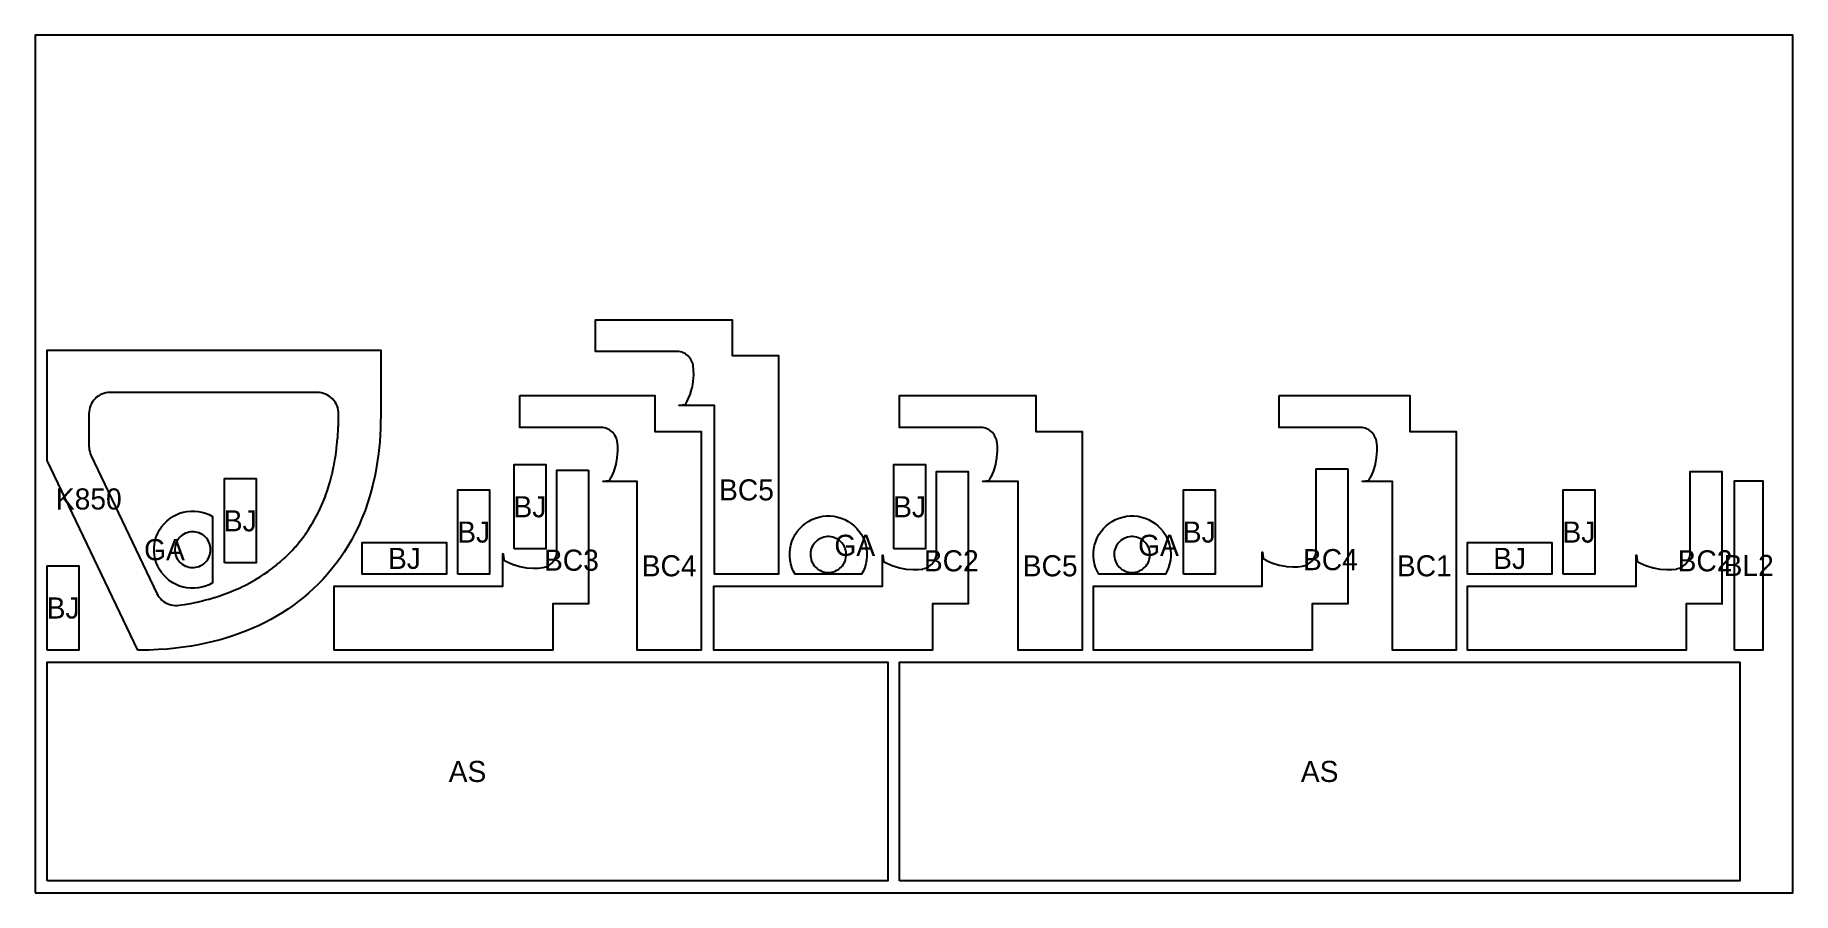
# Model space of a CAD drawing. Header units: millimetres. Extents: x 0 to 2500, y 0 to 1220.
import ezdxf
from ezdxf.enums import TextEntityAlignment as Align

# ---------------------------------------------------------------- set-up
doc = ezdxf.new("R2010")
doc.units = ezdxf.units.MM
for name, color, linetype in [('DECOUPE', 1, 'Continuous'), ('PANNEAU', 8, 'Continuous'), ('REPERES', 5, 'Continuous')]:
    doc.layers.add(name, color=color, linetype=linetype)

msp = doc.modelspace()

# ---------------------------------------------------------------- linework, layer by layer
at = {"layer": 'DECOUPE'}
for points in [[(797.2, 815.2), (797.2, 815.2), (797.2, 815.2), (991.23, 815.2), (991.23, 815.2), (991.23, 815.2), (991.23, 764.2), (991.23, 764.2), (991.3, 764.24), (991.3, 764.23), (991.3, 764.23), (991.31, 764.23), (991.31, 764.22), (991.31, 764.21), (991.31, 764.21), (991.32, 764.2), (991.32, 764.2), (991.32, 764.2), (1057.23, 764.2), (1057.23, 453.2), (1057.23, 453.2), (1057.23, 453.2), (966.23, 453.2), (966.23, 693.18), (966.23, 693.18), (916.06, 693.18), (916.04, 693.45), (924.05, 694.51), (924.24, 694.54), (924.42, 694.59), (924.6, 694.66), (924.77, 694.75), (924.93, 694.85), (925.08, 694.96), (925.22, 695.09), (925.35, 695.23), (925.46, 695.39), (925.55, 695.55), (927.47, 699.15), (927.54, 699.29), (931.35, 708.04), (931.43, 708.25), (934.22, 717.36), (934.28, 717.59), (936.02, 726.97), (936.04, 727.19), (936.72, 736.7), (936.72, 736.7), (936.73, 736.89), (936.55, 743.7), (936.54, 743.86), (935.85, 750.25), (935.83, 750.41), (935.79, 750.56), (934.76, 754.36), (934.7, 754.54), (934.63, 754.72), (932.69, 758.68), (932.58, 758.86), (932.46, 759.04), (929.42, 762.9), (929.42, 762.9), (929.27, 763.07), (929.11, 763.22), (925.3, 766.3), (925.12, 766.43), (924.92, 766.53), (920.51, 768.7), (920.31, 768.79), (920.1, 768.85), (915.57, 769.95), (915.36, 769.99), (915.15, 770.01), (912.2, 770.08), (912.2, 770.12), (910.5, 770.12), (910.41, 770.12), (910.41, 770.12), (910.41, 770.12), (868.2, 770.12), (797.2, 770.12)], [(145.9, 345.2), (17.2, 615.19), (17.2, 771.69), (108.18, 771.69), (293.12, 771.69), (491.65, 771.69), (491.65, 687.02), (491.19, 660.81), (490.06, 641.74), (488.36, 624.77), (486.17, 609.16), (483.53, 594.58), (480.48, 580.86), (477.06, 567.89), (473.3, 555.6), (469.23, 543.92), (464.87, 532.81), (460.24, 522.22), (455.37, 512.12), (450.26, 502.48), (444.94, 493.27), (439.42, 484.47), (433.7, 476.04), (427.79, 467.97), (421.71, 460.25), (415.45, 452.84), (409.01, 445.74), (402.41, 438.93), (395.64, 432.39), (388.7, 426.13), (381.59, 420.11), (374.31, 414.35), (366.86, 408.82), (359.23, 403.53), (351.44, 398.46), (343.46, 393.62), (335.3, 389), (326.95, 384.59), (318.42, 380.41), (309.7, 376.44), (300.78, 372.69), (291.67, 369.16), (282.35, 365.85), (272.82, 362.77), (263.08, 359.92), (253.11, 357.3), (242.92, 354.92), (232.47, 352.78), (221.76, 350.88), (210.75, 349.24), (199.39, 347.87), (187.61, 346.76), (175.24, 345.93), (161.92, 345.4)], [(201.84, 408.72), (204.77, 409.01), (211.72, 410.05), (212.52, 410.18), (220.82, 411.65), (221.63, 411.8), (229.66, 413.45), (230.46, 413.62), (238.25, 415.44), (239.05, 415.64), (246.61, 417.63), (247.41, 417.85), (254.75, 420), (255.55, 420.25), (262.68, 422.55), (263.48, 422.82), (270.4, 425.28), (271.2, 425.58), (277.92, 428.18), (278.72, 428.5), (285.25, 431.25), (286.04, 431.59), (292.38, 434.48), (293.18, 434.85), (299.34, 437.87), (300.12, 438.28), (306.11, 441.43), (306.89, 441.86), (312.7, 445.15), (313.48, 445.61), (319.13, 449.04), (319.9, 449.52), (325.38, 453.08), (326.15, 453.6), (331.48, 457.3), (332.24, 457.85), (337.41, 461.69), (338.17, 462.26), (343.2, 466.25), (343.94, 466.86), (348.83, 470.99), (349.57, 471.64), (354.32, 475.93), (355.04, 476.6), (359.67, 481.07), (360.38, 481.77), (364.88, 486.41), (365.57, 487.15), (369.95, 491.98), (370.62, 492.76), (374.88, 497.79), (375.54, 498.6), (379.68, 503.86), (380.32, 504.7), (384.34, 510.19), (384.96, 511.07), (388.87, 516.82), (389.46, 517.73), (393.25, 523.77), (393.81, 524.71), (397.48, 531.06), (398.02, 532.03), (401.56, 538.72), (402.06, 539.71), (405.47, 546.77), (405.94, 547.8), (409.21, 555.27), (409.64, 556.32), (412.75, 564.23), (413.15, 565.31), (416.08, 573.71), (416.44, 574.82), (419.18, 583.77), (419.5, 584.89), (422.02, 594.45), (422.29, 595.6), (424.57, 605.85), (424.81, 607.01), (426.81, 618.09), (427, 619.26), (428.69, 631.33), (428.84, 632.52), (430.17, 645.9), (430.27, 647.1), (431.19, 662.5), (431.23, 663.75), (431.54, 681.16), (431.45, 684.14), (431.06, 687.09), (430.38, 689.99), (429.41, 692.8), (428.17, 695.51), (426.67, 698.08), (424.92, 700.49), (422.94, 702.72), (420.76, 704.73), (418.38, 706.53), (415.83, 708.07), (413.15, 709.36), (410.35, 710.37), (407.46, 711.1), (404.52, 711.54), (401.55, 711.69), (106.51, 711.69), (103.57, 711.55), (100.66, 711.12), (97.81, 710.4), (95.03, 709.41), (92.37, 708.15), (89.85, 706.64), (87.48, 704.88), (85.3, 702.9), (83.32, 700.72), (81.57, 698.36), (80.06, 695.83), (78.8, 693.17), (77.81, 690.4), (77.09, 687.54), (76.66, 684.63), (76.51, 681.69), (76.51, 635.54), (76.63, 632.88), (76.99, 630.24), (77.58, 627.63), (78.39, 625.09), (79.43, 622.64), (173.27, 425.78), (174.66, 423.19), (176.3, 420.75), (178.17, 418.49), (180.25, 416.41), (182.53, 414.55), (184.98, 412.93), (187.57, 411.55), (190.29, 410.43), (193.1, 409.58), (195.98, 409.01), (198.91, 408.72)], [(689.2, 707.2), (881.27, 707.2), (881.27, 656.2), (881.34, 656.24), (881.35, 656.24), (881.35, 656.23), (881.35, 656.23), (881.35, 656.22), (881.35, 656.21), (881.35, 656.21), (881.35, 656.2), (881.35, 656.2), (947.27, 656.2), (947.27, 345.2), (856.27, 345.2), (856.27, 585.18), (808.06, 585.18), (808.04, 585.45), (816.05, 586.51), (816.24, 586.54), (816.42, 586.59), (816.6, 586.66), (816.77, 586.75), (816.93, 586.85), (817.08, 586.96), (817.22, 587.09), (817.35, 587.23), (817.46, 587.39), (817.55, 587.55), (819.47, 591.15), (819.54, 591.29), (823.35, 600.04), (823.43, 600.25), (826.22, 609.36), (826.28, 609.59), (828.02, 618.97), (828.04, 619.19), (828.72, 628.7), (828.73, 628.89), (828.55, 635.7), (828.54, 635.86), (827.85, 642.25), (827.83, 642.41), (827.79, 642.56), (826.76, 646.36), (826.7, 646.54), (826.63, 646.72), (824.69, 650.68), (824.58, 650.86), (824.46, 651.04), (821.42, 654.9), (821.27, 655.07), (821.11, 655.22), (817.3, 658.3), (817.12, 658.43), (816.92, 658.53), (812.51, 660.7), (812.31, 660.79), (812.1, 660.85), (807.57, 661.95), (807.36, 661.99), (807.15, 662.01), (804.2, 662.08), (804.2, 662.12), (802.5, 662.12), (802.41, 662.12), (802.41, 662.12), (760.2, 662.12), (689.2, 662.12)], [(1229.2, 707.2), (1229.2, 707.2), (1229.2, 707.2), (1423.23, 707.2), (1423.23, 707.2), (1423.23, 707.2), (1423.23, 656.2), (1423.23, 656.2), (1423.3, 656.24), (1423.3, 656.23), (1423.3, 656.23), (1423.31, 656.23), (1423.31, 656.22), (1423.31, 656.21), (1423.31, 656.21), (1423.32, 656.2), (1423.32, 656.2), (1423.32, 656.2), (1489.23, 656.2), (1489.23, 345.2), (1489.23, 345.2), (1489.23, 345.2), (1398.23, 345.2), (1398.23, 585.18), (1398.23, 585.18), (1348.06, 585.18), (1348.04, 585.45), (1356.05, 586.51), (1356.24, 586.54), (1356.42, 586.59), (1356.6, 586.66), (1356.77, 586.75), (1356.93, 586.85), (1357.08, 586.96), (1357.22, 587.09), (1357.35, 587.23), (1357.46, 587.39), (1357.55, 587.55), (1359.47, 591.15), (1359.54, 591.29), (1363.35, 600.04), (1363.43, 600.25), (1366.22, 609.36), (1366.28, 609.59), (1368.02, 618.97), (1368.04, 619.19), (1368.72, 628.7), (1368.72, 628.7), (1368.73, 628.89), (1368.55, 635.7), (1368.54, 635.86), (1367.85, 642.25), (1367.83, 642.41), (1367.79, 642.56), (1366.76, 646.36), (1366.7, 646.54), (1366.63, 646.72), (1364.69, 650.68), (1364.58, 650.86), (1364.46, 651.04), (1361.42, 654.9), (1361.42, 654.9), (1361.27, 655.07), (1361.11, 655.22), (1357.3, 658.3), (1357.12, 658.43), (1356.92, 658.53), (1352.51, 660.7), (1352.31, 660.79), (1352.1, 660.85), (1347.57, 661.95), (1347.36, 661.99), (1347.15, 662.01), (1344.2, 662.08), (1344.2, 662.12), (1342.5, 662.12), (1342.41, 662.12), (1342.41, 662.12), (1342.41, 662.12), (1300.2, 662.12), (1229.2, 662.12)], [(1769.2, 707.2), (1955.37, 707.2), (1955.37, 656.2), (1955.44, 656.24), (1955.44, 656.24), (1955.45, 656.23), (1955.45, 656.23), (1955.45, 656.22), (1955.45, 656.22), (1955.45, 656.21), (1955.45, 656.21), (1955.45, 656.21), (1955.45, 656.2), (2021.37, 656.2), (2021.37, 345.2), (1930.37, 345.2), (1930.37, 585.18), (1888.06, 585.18), (1888.04, 585.45), (1896.05, 586.51), (1896.24, 586.54), (1896.42, 586.59), (1896.6, 586.66), (1896.77, 586.75), (1896.93, 586.85), (1897.08, 586.96), (1897.22, 587.09), (1897.35, 587.23), (1897.46, 587.39), (1897.55, 587.55), (1899.47, 591.15), (1899.54, 591.29), (1903.35, 600.04), (1903.43, 600.25), (1906.22, 609.36), (1906.28, 609.59), (1908.02, 618.97), (1908.04, 619.19), (1908.72, 628.7), (1908.73, 628.89), (1908.55, 635.7), (1908.54, 635.86), (1907.85, 642.25), (1907.83, 642.41), (1907.79, 642.56), (1906.76, 646.36), (1906.7, 646.54), (1906.63, 646.72), (1904.69, 650.68), (1904.58, 650.86), (1904.46, 651.04), (1901.42, 654.9), (1901.27, 655.07), (1901.11, 655.22), (1897.3, 658.3), (1897.12, 658.43), (1896.92, 658.53), (1892.51, 660.7), (1892.31, 660.79), (1892.1, 660.85), (1887.57, 661.95), (1887.36, 661.99), (1887.15, 662.01), (1884.2, 662.08), (1884.2, 662.12), (1882.5, 662.12), (1882.41, 662.12), (1882.41, 662.12), (1840.2, 662.12), (1769.2, 662.12)], [(787.2, 601.26), (787.2, 411.2), (736.2, 411.2), (736.24, 411.13), (736.24, 411.13), (736.23, 411.13), (736.22, 411.12), (736.22, 411.12), (736.21, 411.12), (736.21, 411.12), (736.21, 411.12), (736.21, 411.12), (736.21, 411.12), (736.2, 411.11), (736.2, 411.11), (736.2, 345.2), (425.2, 345.2), (425.2, 436.2), (665.18, 436.2), (665.18, 482.4), (665.45, 482.42), (666.51, 474.4), (666.54, 474.22), (666.59, 474.04), (666.66, 473.86), (666.75, 473.69), (666.85, 473.53), (666.96, 473.38), (667.09, 473.24), (667.23, 473.11), (667.39, 473), (667.55, 472.9), (671.15, 470.98), (671.29, 470.91), (680.04, 467.1), (680.25, 467.02), (689.36, 464.23), (689.59, 464.18), (698.97, 462.44), (699.19, 462.41), (708.7, 461.73), (708.89, 461.73), (715.7, 461.91), (715.86, 461.92), (722.25, 462.61), (722.41, 462.63), (722.56, 462.67), (726.36, 463.7), (726.54, 463.75), (726.72, 463.83), (730.68, 465.77), (730.86, 465.87), (731.04, 466), (734.9, 469.04), (735.07, 469.18), (735.22, 469.35), (738.3, 473.16), (738.43, 473.34), (738.53, 473.53), (740.7, 477.94), (740.79, 478.15), (740.85, 478.35), (741.95, 482.88), (741.99, 483.1), (742.01, 483.31), (742.08, 486.26), (742.12, 486.26), (742.12, 487.95), (742.12, 488.05), (742.12, 488.05), (742.12, 530.26), (742.12, 601.26)], [(681.2, 489.2), (681.2, 489.2), (681.2, 489.2), (681.2, 609.2), (726.28, 609.2), (726.28, 609.2), (726.28, 489.2)], [(1221.2, 489.2), (1221.2, 489.2), (1221.2, 489.2), (1221.2, 609.2), (1266.28, 609.2), (1266.28, 609.2), (1266.28, 489.2)], [(1867.2, 603.27), (1867.2, 411.2), (1816.2, 411.2), (1816.24, 411.13), (1816.24, 411.13), (1816.23, 411.13), (1816.23, 411.12), (1816.22, 411.12), (1816.21, 411.12), (1816.21, 411.12), (1816.2, 411.12), (1816.2, 411.12), (1816.2, 345.2), (1505.2, 345.2), (1505.2, 436.2), (1745.18, 436.2), (1745.18, 484.41), (1745.45, 484.43), (1746.51, 476.42), (1746.54, 476.23), (1746.59, 476.05), (1746.66, 475.87), (1746.75, 475.71), (1746.85, 475.54), (1746.96, 475.39), (1747.09, 475.25), (1747.23, 475.13), (1747.39, 475.02), (1747.55, 474.92), (1751.15, 473), (1751.29, 472.93), (1760.04, 469.12), (1760.25, 469.04), (1769.36, 466.25), (1769.59, 466.2), (1778.97, 464.46), (1779.19, 464.43), (1788.7, 463.75), (1788.89, 463.74), (1795.7, 463.92), (1795.86, 463.94), (1802.25, 464.63), (1802.41, 464.65), (1802.56, 464.68), (1806.36, 465.71), (1806.54, 465.77), (1806.72, 465.85), (1810.68, 467.79), (1810.86, 467.89), (1811.04, 468.01), (1814.9, 471.05), (1815.07, 471.2), (1815.22, 471.37), (1818.3, 475.18), (1818.43, 475.36), (1818.53, 475.55), (1820.7, 479.96), (1820.79, 480.16), (1820.85, 480.37), (1821.95, 484.9), (1821.99, 485.11), (1822.01, 485.33), (1822.08, 488.27), (1822.12, 488.27), (1822.12, 489.97), (1822.12, 490.07), (1822.12, 490.07), (1822.12, 532.27), (1822.12, 603.27)], [(269.2, 469.2), (269.2, 469.2), (269.2, 469.2), (269.2, 589.2), (314.28, 589.2), (314.28, 589.2), (314.28, 469.2)], [(1327.2, 599.24), (1327.2, 599.24), (1327.2, 599.24), (1327.2, 411.2), (1327.2, 411.2), (1327.25, 411.14), (1327.25, 411.14), (1327.25, 411.14), (1327.25, 411.14), (1327.25, 411.14), (1327.25, 411.14), (1327.25, 411.13), (1327.25, 411.13), (1327.25, 411.13), (1327.24, 411.13), (1327.24, 411.13), (1327.2, 411.2), (1327.2, 411.2), (1276.2, 411.2), (1276.2, 411.2), (1276.24, 411.13), (1276.24, 411.13), (1276.23, 411.13), (1276.23, 411.13), (1276.23, 411.13), (1276.22, 411.12), (1276.22, 411.12), (1276.21, 411.12), (1276.21, 411.12), (1276.21, 411.12), (1276.2, 411.12), (1276.2, 345.2), (965.2, 345.2), (965.2, 345.2), (965.2, 345.2), (965.2, 436.2), (1205.18, 436.2), (1205.18, 436.2), (1205.18, 436.2), (1205.18, 480.38), (1205.18, 480.38), (1205.18, 480.38), (1205.45, 480.4), (1206.51, 472.39), (1206.54, 472.2), (1206.59, 472.02), (1206.66, 471.84), (1206.75, 471.67), (1206.85, 471.51), (1206.96, 471.36), (1207.09, 471.22), (1207.23, 471.09), (1207.39, 470.98), (1207.55, 470.89), (1211.15, 468.97), (1211.29, 468.9), (1220.04, 465.09), (1220.25, 465.01), (1229.36, 462.22), (1229.59, 462.16), (1238.97, 460.42), (1239.19, 460.39), (1239.19, 460.39), (1239.19, 460.39), (1248.7, 459.71), (1248.89, 459.71), (1255.7, 459.89), (1255.86, 459.9), (1262.25, 460.59), (1262.41, 460.61), (1262.56, 460.65), (1266.36, 461.68), (1266.54, 461.74), (1266.72, 461.81), (1270.68, 463.75), (1270.86, 463.86), (1271.04, 463.98), (1274.9, 467.02), (1275.07, 467.17), (1275.07, 467.17), (1275.22, 467.33), (1278.3, 471.14), (1278.43, 471.32), (1278.53, 471.52), (1280.7, 475.93), (1280.79, 476.13), (1280.85, 476.34), (1281.95, 480.87), (1281.99, 481.08), (1282.01, 481.29), (1282.08, 484.24), (1282.12, 484.24), (1282.12, 485.94), (1282.12, 486.03), (1282.12, 486.03), (1282.12, 486.03), (1282.12, 528.24), (1282.12, 599.24)], [(2399.2, 599.24), (2399.2, 599.24), (2399.2, 599.24), (2399.2, 411.2), (2399.2, 411.2), (2399.25, 411.14), (2399.25, 411.14), (2399.25, 411.14), (2399.25, 411.14), (2399.25, 411.14), (2399.25, 411.14), (2399.25, 411.13), (2399.25, 411.13), (2399.25, 411.13), (2399.24, 411.13), (2399.24, 411.13), (2399.2, 411.2), (2399.2, 411.2), (2348.2, 411.2), (2348.2, 411.2), (2348.24, 411.13), (2348.24, 411.13), (2348.23, 411.13), (2348.23, 411.13), (2348.23, 411.13), (2348.22, 411.12), (2348.22, 411.12), (2348.21, 411.12), (2348.21, 411.12), (2348.21, 411.12), (2348.2, 411.12), (2348.2, 345.2), (2037.2, 345.2), (2037.2, 345.2), (2037.2, 345.2), (2037.2, 436.2), (2277.18, 436.2), (2277.18, 436.2), (2277.18, 436.2), (2277.18, 480.38), (2277.18, 480.38), (2277.18, 480.38), (2277.45, 480.4), (2278.51, 472.39), (2278.54, 472.2), (2278.59, 472.02), (2278.66, 471.84), (2278.75, 471.67), (2278.85, 471.51), (2278.96, 471.36), (2279.09, 471.22), (2279.23, 471.09), (2279.39, 470.98), (2279.55, 470.89), (2283.15, 468.97), (2283.29, 468.9), (2292.04, 465.09), (2292.25, 465.01), (2301.36, 462.22), (2301.59, 462.16), (2310.97, 460.42), (2311.19, 460.39), (2311.19, 460.39), (2311.19, 460.39), (2320.7, 459.71), (2320.89, 459.71), (2327.7, 459.89), (2327.86, 459.9), (2334.25, 460.59), (2334.41, 460.61), (2334.56, 460.65), (2338.36, 461.68), (2338.54, 461.74), (2338.72, 461.81), (2342.68, 463.75), (2342.86, 463.86), (2343.04, 463.98), (2346.9, 467.02), (2347.07, 467.17), (2347.07, 467.17), (2347.22, 467.33), (2350.3, 471.14), (2350.43, 471.32), (2350.53, 471.52), (2352.7, 475.93), (2352.79, 476.13), (2352.85, 476.34), (2353.95, 480.87), (2353.99, 481.08), (2354.01, 481.29), (2354.08, 484.24), (2354.12, 484.24), (2354.12, 485.94), (2354.12, 486.03), (2354.12, 486.03), (2354.12, 486.03), (2354.12, 528.24), (2354.12, 599.24)], [(2417.2, 345.2), (2417.2, 345.2), (2417.2, 345.2), (2417.2, 586.2), (2457.2, 586.2), (2457.2, 345.2)], [(601.2, 453.2), (601.2, 453.2), (601.2, 453.2), (601.2, 573.2), (646.28, 573.2), (646.28, 573.2), (646.28, 453.2)], [(1633.2, 453.2), (1633.2, 453.2), (1633.2, 453.2), (1633.2, 573.2), (1678.28, 573.2), (1678.28, 573.2), (1678.28, 453.2)], [(2173.2, 453.2), (2173.2, 453.2), (2173.2, 453.2), (2173.2, 573.2), (2218.28, 573.2), (2218.28, 573.2), (2218.28, 453.2)], [(169.2, 490.84), (169.73, 496.19), (170.77, 501.47), (172.33, 506.63), (174.39, 511.6), (176.92, 516.35), (179.9, 520.83), (183.31, 525), (187.1, 528.81), (191.26, 532.24), (195.72, 535.24), (200.46, 537.79), (205.43, 539.87), (210.57, 541.45), (215.85, 542.52), (221.2, 543.07), (226.59, 543.09), (231.95, 542.59), (237.23, 541.56), (242.39, 540.03), (247.37, 537.99), (252.13, 535.48), (252.13, 440.81), (247.37, 438.3), (242.39, 436.26), (237.23, 434.73), (231.95, 433.7), (226.59, 433.2), (221.2, 433.22), (215.85, 433.77), (210.57, 434.84), (205.43, 436.42), (200.46, 438.5), (195.72, 441.05), (191.26, 444.05), (187.1, 447.48), (183.31, 451.29), (179.9, 455.46), (176.92, 459.94), (174.39, 464.69), (172.33, 469.67), (170.77, 474.82), (169.73, 480.1), (169.2, 485.45)], [(1130.84, 536.13), (1136.19, 535.61), (1141.47, 534.56), (1146.63, 533), (1151.6, 530.95), (1156.35, 528.42), (1160.83, 525.43), (1165, 522.03), (1168.81, 518.23), (1172.24, 514.08), (1175.24, 509.61), (1177.79, 504.87), (1179.87, 499.9), (1181.45, 494.76), (1182.52, 489.48), (1183.07, 484.13), (1183.09, 478.75), (1182.59, 473.39), (1181.56, 468.1), (1180.03, 462.95), (1177.99, 457.96), (1175.48, 453.2), (1080.81, 453.2), (1078.3, 457.96), (1076.26, 462.95), (1074.73, 468.1), (1073.7, 473.39), (1073.2, 478.75), (1073.22, 484.13), (1073.77, 489.48), (1074.84, 494.76), (1076.42, 499.9), (1078.5, 504.87), (1081.05, 509.61), (1084.05, 514.08), (1087.48, 518.23), (1091.29, 522.03), (1095.46, 525.43), (1099.94, 528.42), (1104.69, 530.95), (1109.67, 533), (1114.82, 534.56), (1120.1, 535.61), (1125.45, 536.13)], [(1562.84, 536.13), (1568.19, 535.61), (1573.47, 534.56), (1578.63, 533), (1583.6, 530.95), (1588.35, 528.42), (1592.83, 525.43), (1597, 522.03), (1600.81, 518.23), (1604.24, 514.08), (1607.24, 509.61), (1609.79, 504.87), (1611.87, 499.9), (1613.45, 494.76), (1614.52, 489.48), (1615.07, 484.13), (1615.09, 478.75), (1614.59, 473.39), (1613.56, 468.1), (1612.03, 462.95), (1609.99, 457.96), (1607.48, 453.2), (1512.81, 453.2), (1510.3, 457.96), (1508.26, 462.95), (1506.73, 468.1), (1505.7, 473.39), (1505.2, 478.75), (1505.22, 484.13), (1505.77, 489.48), (1506.84, 494.76), (1508.42, 499.9), (1510.5, 504.87), (1513.05, 509.61), (1516.05, 514.08), (1519.48, 518.23), (1523.29, 522.03), (1527.46, 525.43), (1531.94, 528.42), (1536.69, 530.95), (1541.67, 533), (1546.82, 534.56), (1552.1, 535.61), (1557.45, 536.13)], [(198.67, 486.87), (198.92, 484.34), (199.42, 481.85), (200.17, 479.42), (201.16, 477.08), (202.38, 474.85), (203.81, 472.75), (205.44, 470.8), (207.26, 469.03), (209.25, 467.44), (211.38, 466.06), (213.65, 464.9), (216.01, 463.97), (218.46, 463.28), (220.96, 462.84), (223.5, 462.65), (226.04, 462.72), (228.56, 463.03), (231.04, 463.6), (233.45, 464.41), (235.77, 465.45), (237.97, 466.72), (240.03, 468.21), (241.94, 469.89), (243.67, 471.75), (245.2, 473.78), (246.53, 475.95), (247.63, 478.24), (248.5, 480.63), (249.13, 483.09), (249.51, 485.61), (249.63, 488.14), (249.63, 488.15), (249.51, 490.68), (249.13, 493.2), (248.5, 495.66), (247.63, 498.05), (246.53, 500.34), (245.2, 502.51), (243.67, 504.54), (241.94, 506.4), (240.03, 508.08), (237.97, 509.57), (235.77, 510.84), (233.45, 511.88), (231.04, 512.69), (228.56, 513.26), (226.04, 513.57), (223.5, 513.64), (220.96, 513.45), (218.46, 513.01), (216.01, 512.32), (213.65, 511.39), (211.38, 510.23), (209.25, 508.85), (207.26, 507.26), (205.44, 505.49), (203.81, 503.54), (202.38, 501.44), (201.16, 499.21), (200.17, 496.87), (199.42, 494.44), (198.92, 491.95), (198.67, 489.42)], [(1126.87, 506.67), (1124.34, 506.42), (1121.85, 505.91), (1119.42, 505.16), (1117.08, 504.17), (1114.85, 502.96), (1112.75, 501.53), (1110.8, 499.89), (1109.03, 498.07), (1107.44, 496.09), (1106.06, 493.95), (1104.9, 491.69), (1103.97, 489.32), (1103.28, 486.87), (1102.84, 484.37), (1102.65, 481.84), (1102.72, 479.29), (1103.03, 476.77), (1103.6, 474.29), (1104.41, 471.88), (1105.45, 469.57), (1106.72, 467.37), (1108.21, 465.3), (1109.89, 463.39), (1111.75, 461.67), (1113.78, 460.13), (1115.95, 458.81), (1118.24, 457.7), (1120.63, 456.83), (1123.09, 456.21), (1125.61, 455.83), (1128.14, 455.7), (1128.15, 455.7), (1130.68, 455.83), (1133.2, 456.21), (1135.66, 456.83), (1138.05, 457.7), (1140.34, 458.81), (1142.51, 460.13), (1144.54, 461.67), (1146.4, 463.39), (1148.08, 465.3), (1149.57, 467.37), (1150.84, 469.57), (1151.88, 471.88), (1152.69, 474.29), (1153.26, 476.77), (1153.57, 479.29), (1153.64, 481.84), (1153.45, 484.37), (1153.01, 486.87), (1152.32, 489.32), (1151.39, 491.69), (1150.23, 493.95), (1148.85, 496.09), (1147.26, 498.07), (1145.49, 499.89), (1143.54, 501.53), (1141.44, 502.96), (1139.21, 504.17), (1136.87, 505.16), (1134.44, 505.91), (1131.95, 506.42), (1129.42, 506.67)], [(1558.87, 506.67), (1556.34, 506.42), (1553.85, 505.91), (1551.42, 505.16), (1549.08, 504.17), (1546.85, 502.96), (1544.75, 501.53), (1542.8, 499.89), (1541.03, 498.07), (1539.44, 496.09), (1538.06, 493.95), (1536.9, 491.69), (1535.97, 489.32), (1535.28, 486.87), (1534.84, 484.37), (1534.65, 481.84), (1534.72, 479.29), (1535.03, 476.77), (1535.6, 474.29), (1536.41, 471.88), (1537.45, 469.57), (1538.72, 467.37), (1540.21, 465.3), (1541.89, 463.39), (1543.75, 461.67), (1545.78, 460.13), (1547.95, 458.81), (1550.24, 457.7), (1552.63, 456.83), (1555.09, 456.21), (1557.61, 455.83), (1560.14, 455.7), (1560.15, 455.7), (1562.68, 455.83), (1565.2, 456.21), (1567.66, 456.83), (1570.05, 457.7), (1572.34, 458.81), (1574.51, 460.13), (1576.54, 461.67), (1578.4, 463.39), (1580.08, 465.3), (1581.57, 467.37), (1582.84, 469.57), (1583.88, 471.88), (1584.69, 474.29), (1585.26, 476.77), (1585.57, 479.29), (1585.64, 481.84), (1585.45, 484.37), (1585.01, 486.87), (1584.32, 489.32), (1583.39, 491.69), (1582.23, 493.95), (1580.85, 496.09), (1579.26, 498.07), (1577.49, 499.89), (1575.54, 501.53), (1573.44, 502.96), (1571.21, 504.17), (1568.87, 505.16), (1566.44, 505.91), (1563.95, 506.42), (1561.42, 506.67)], [(465.2, 498.28), (465.2, 498.28), (465.2, 498.28), (585.2, 498.28), (585.2, 453.2), (585.2, 453.2), (465.2, 453.2)], [(2037.2, 498.28), (2037.2, 498.28), (2037.2, 498.28), (2157.2, 498.28), (2157.2, 453.2), (2157.2, 453.2), (2037.2, 453.2)], [(17.2, 345.2), (17.2, 345.2), (17.2, 345.2), (17.2, 465.2), (62.28, 465.2), (62.28, 465.2), (62.28, 345.2)], [(17.2, 17.2), (17.2, 328.2), (1212.7, 328.2), (1212.7, 328.2), (1212.7, 17.2)], [(1229.2, 17.2), (1229.2, 328.2), (2424.7, 328.2), (2424.7, 328.2), (2424.7, 17.2)]]:
    msp.add_lwpolyline(points, close=True, dxfattribs=at)
at = {"layer": 'PANNEAU'}
msp.add_lwpolyline([(0, 0), (2500, 0), (2500, 1220), (0, 1220)], close=True, dxfattribs=at)

# ---------------------------------------------------------------- texts
at = {"layer": 'REPERES'}
for s, p in [('K850', (76.27, 560.27)), ('BC5', (1011.73, 573.19)), ('BJ', (703.74, 549.2)), ('BJ', (1243.74, 549.2)), ('BJ', (291.74, 529.2)), ('BJ', (623.74, 513.2)), ('BJ', (1655.74, 513.2)), ('BJ', (2195.74, 513.2)), ('GA', (183.93, 488.15)), ('GA', (1165.75, 494.35)), ('GA', (1597.75, 494.35)), ('BJ', (525.2, 475.74)), ('BC3', (762.76, 473.2)), ('BC4', (901.77, 465.19)), ('BC2', (1303.06, 472.29)), ('BC5', (1443.73, 465.19)), ('BC4', (1842.26, 473.96)), ('BC1', (1975.87, 465.19)), ('BJ', (2097.2, 475.74)), ('BC2', (2375.06, 472.29)), ('BL2', (2437.2, 465.7)), ('BJ', (39.74, 405.2)), ('AS', (614.95, 172.7)), ('AS', (1826.95, 172.7))]:
    msp.add_text(s, height=30, dxfattribs=at).set_placement(p, align=Align.MIDDLE_CENTER)

doc.saveas('drawing.dxf')
